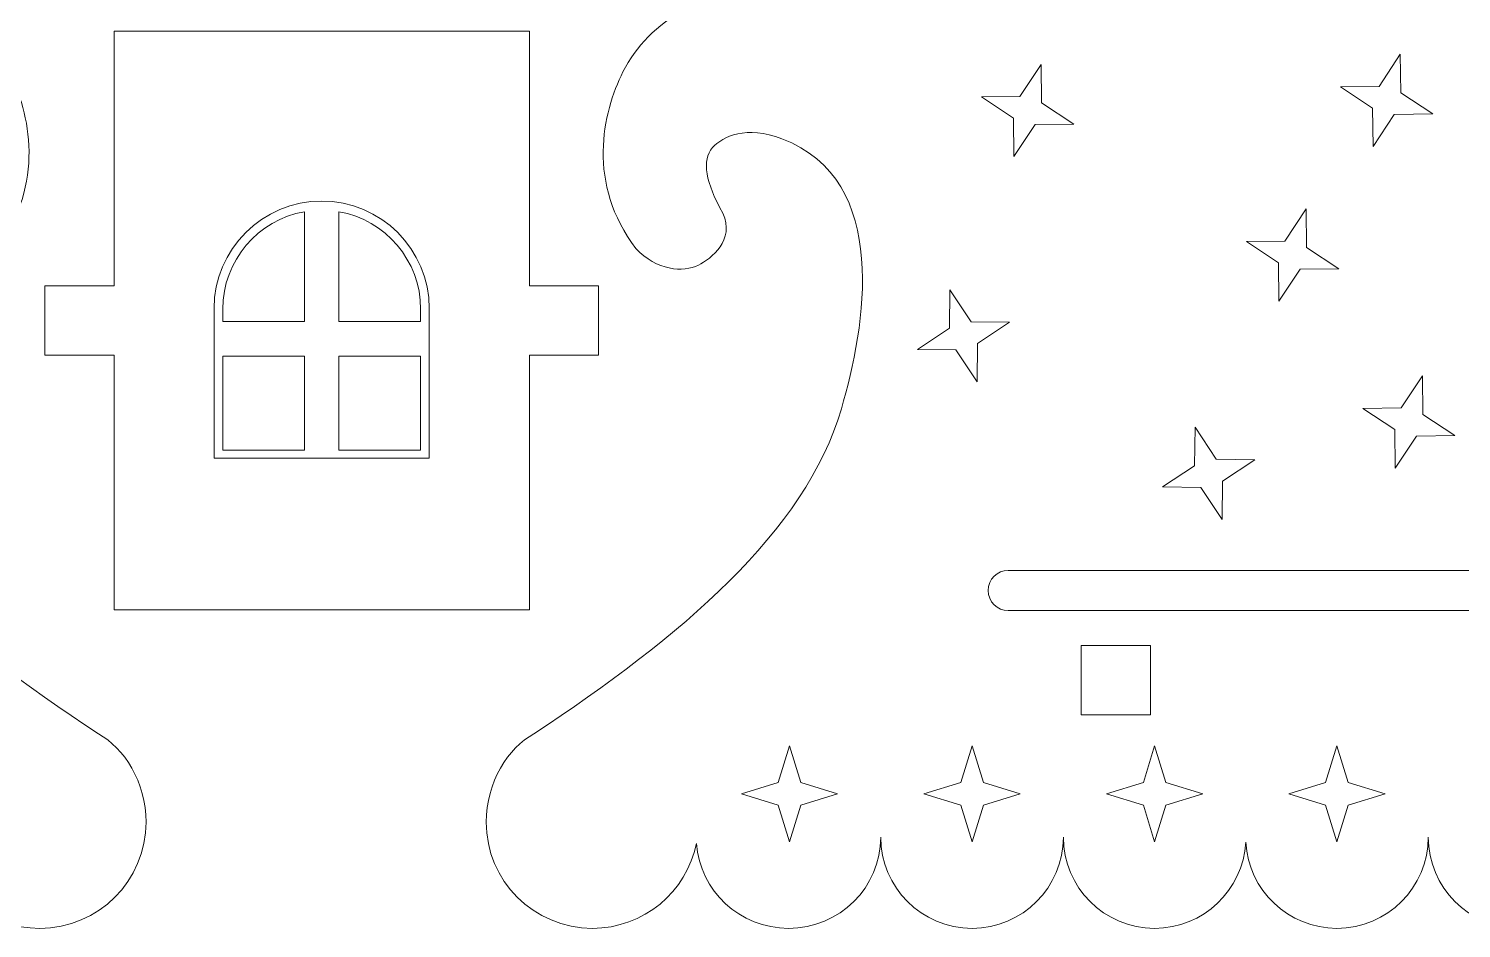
# Model space of a CAD drawing. Header units: centimetres. Extents: x -26.6 to 12.2, y -18.7 to 5.2.
# Drawn here: x -13.49 to -5.22, y -13.03 to -7.83 of the extents above; entities that cross this region are included whole.
import ezdxf

# ---------------------------------------------------------------- set-up
doc = ezdxf.new("R2010")
doc.units = ezdxf.units.CM
doc.header["$MEASUREMENT"] = 0
doc.layers.add('layer 1', color=7, linetype='Continuous')

msp = doc.modelspace()

# ---------------------------------------------------------------- linework, layer by layer
at = {"layer": 'layer 1', "color": 250, "lineweight": 9}
for points, knots in [([(-14.13921, -6.58229), (-14.13921, -6.58229), (-13.83844, -6.84598), (-13.83844, -6.84598), (-13.83844, -6.84598), (-12.82378, -5.68864), (-12.17006, -4.2069), (-12.0531, -2.57661), (-12.0531, -2.57661), (-12.0531, -2.57661), (-12.45208, -2.54798), (-12.45208, -2.54798), (-12.45208, -2.54798), (-12.44023, -2.38286), (-12.43419, -2.21612), (-12.43419, -2.04798), (-12.43419, -2.04798), (-12.43419, -1.87984), (-12.44023, -1.7131), (-12.45208, -1.54798), (-12.45208, -1.54798), (-12.45208, -1.54798), (-12.0531, -1.51936), (-12.0531, -1.51936), (-12.0531, -1.51936), (-12.31138, 2.08066), (-15.18689, 4.95617), (-18.78691, 5.21446), (-18.78691, 5.21446), (-18.78691, 5.21446), (-18.81554, 4.81548), (-18.81554, 4.81548), (-18.81554, 4.81548), (-18.98066, 4.82733), (-19.1474, 4.83337), (-19.31554, 4.83337), (-19.31554, 4.83337), (-19.48368, 4.83337), (-19.65042, 4.82733), (-19.81554, 4.81548), (-19.81554, 4.81548), (-19.81554, 4.81548), (-19.84417, 5.21446), (-19.84417, 5.21446), (-19.84417, 5.21446), (-23.44418, 4.95618), (-26.3197, 2.08066), (-26.57798, -1.51936), (-26.57798, -1.51936), (-26.57798, -1.51936), (-26.17901, -1.54798), (-26.17901, -1.54798), (-26.17901, -1.54798), (-26.19085, -1.7131), (-26.19689, -1.87984), (-26.19689, -2.04798), (-26.19689, -2.04798), (-26.19689, -2.21612), (-26.19085, -2.38286), (-26.17901, -2.54798), (-26.17901, -2.54798), (-26.17901, -2.54798), (-26.57798, -2.57661), (-26.57798, -2.57661), (-26.57798, -2.57661), (-26.46101, -4.2069), (-25.8073, -5.68863), (-24.79264, -6.84598), (-24.79264, -6.84598), (-24.79264, -6.84598), (-24.49187, -6.58228), (-24.49187, -6.58228), (-24.49187, -6.58228), (-24.27184, -6.83325), (-24.03386, -7.06809), (-23.77992, -7.28478), (-23.77992, -7.28478), (-23.77992, -7.28478), (-24.03957, -7.58906), (-24.03957, -7.58906), (-24.03957, -7.58906), (-24.53835, -7.57793), (-24.8761, -7.78993), (-25.02421, -8.08334), (-25.02421, -8.08334), (-25.14396, -8.32055), (-25.23429, -8.7319), (-24.94953, -9.10498), (-24.94953, -9.10498), (-24.82964, -9.23346), (-24.67673, -9.24419), (-24.58832, -9.20036), (-24.58832, -9.20036), (-24.51448, -9.16375), (-24.37537, -9.0555), (-24.44685, -8.90124), (-24.44685, -8.90124), (-24.54507, -8.72545), (-24.57164, -8.59452), (-24.50635, -8.52116), (-24.50635, -8.52116), (-24.44879, -8.45647), (-24.30921, -8.39154), (-24.10554, -8.46997), (-24.10554, -8.46997), (-23.47377, -8.71054), (-23.62382, -9.55824), (-23.76186, -10.0309), (-23.76186, -10.0309), (-23.97002, -10.7436), (-24.69249, -11.35049), (-25.53939, -11.9096), (-25.53939, -11.9096), (-25.68804, -11.98883), (-25.81476, -12.18945), (-25.81476, -12.41965), (-25.81476, -12.41965), (-25.81476, -12.75866), (-25.53994, -13.03348), (-25.20093, -13.03348), (-25.20093, -13.03348), (-24.90402, -13.03348), (-24.65634, -12.82268), (-24.59941, -12.54258), (-24.59941, -12.54258), (-24.58039, -12.81684), (-24.34956, -13.03348), (-24.06762, -13.03348), (-24.06762, -13.03348), (-23.77323, -13.03348), (-23.53457, -12.79727), (-23.53457, -12.50589), (-23.53457, -12.50589), (-23.53457, -12.79727), (-23.29836, -13.03348), (-23.00698, -13.03348), (-23.00698, -13.03348), (-22.7156, -13.03348), (-22.47939, -12.79727), (-22.47939, -12.50589), (-22.47939, -12.50589), (-22.47939, -12.79727), (-22.24319, -13.03348), (-21.95181, -13.03348), (-21.95181, -13.03348), (-21.67048, -13.03348), (-21.44056, -12.81328), (-21.42505, -12.53583), (-21.42505, -12.53583), (-21.40954, -12.81327), (-21.17963, -13.03348), (-20.8983, -13.03348), (-20.8983, -13.03348), (-20.60692, -13.03348), (-20.37071, -12.79727), (-20.37071, -12.50589), (-20.37071, -12.50589), (-20.37071, -12.79727), (-20.1345, -13.03348), (-19.84313, -13.03348), (-19.84313, -13.03348), (-19.55175, -13.03348), (-19.31554, -12.79727), (-19.31554, -12.50589), (-19.31554, -12.50589), (-19.31554, -12.79727), (-19.07933, -13.03348), (-18.78795, -13.03348), (-18.78795, -13.03348), (-18.49658, -13.03348), (-18.26037, -12.79727), (-18.26037, -12.50589), (-18.26037, -12.50589), (-18.26037, -12.79727), (-18.02416, -13.03348), (-17.73278, -13.03348), (-17.73278, -13.03348), (-17.45145, -13.03348), (-17.22154, -12.81327), (-17.20603, -12.53583), (-17.20603, -12.53583), (-17.19052, -12.81328), (-16.9606, -13.03348), (-16.67927, -13.03348), (-16.67927, -13.03348), (-16.38789, -13.03348), (-16.15169, -12.79727), (-16.15169, -12.50589), (-16.15169, -12.50589), (-16.15169, -12.79727), (-15.91548, -13.03348), (-15.6241, -13.03348), (-15.6241, -13.03348), (-15.33272, -13.03348), (-15.09651, -12.79727), (-15.09651, -12.50589), (-15.09651, -12.50589), (-15.09651, -12.79727), (-14.85785, -13.03348), (-14.56346, -13.03348), (-14.56346, -13.03348), (-14.28152, -13.03348), (-14.05069, -12.81684), (-14.03167, -12.54258), (-14.03167, -12.54258), (-13.97474, -12.82268), (-13.72706, -13.03348), (-13.43015, -13.03348), (-13.43015, -13.03348), (-13.09114, -13.03348), (-12.81632, -12.75866), (-12.81632, -12.41965), (-12.81632, -12.41965), (-12.81632, -12.18945), (-12.94304, -11.98883), (-13.09169, -11.9096), (-13.09169, -11.9096), (-13.93859, -11.35049), (-14.66106, -10.7436), (-14.86922, -10.0309), (-14.86922, -10.0309), (-15.00726, -9.55824), (-15.15731, -8.71054), (-14.52554, -8.46997), (-14.52554, -8.46997), (-14.32187, -8.39154), (-14.18229, -8.45647), (-14.12473, -8.52116), (-14.12473, -8.52116), (-14.05944, -8.59452), (-14.08601, -8.72545), (-14.18423, -8.90124), (-14.18423, -8.90124), (-14.25571, -9.0555), (-14.1166, -9.16375), (-14.04276, -9.20036), (-14.04276, -9.20036), (-13.95435, -9.24419), (-13.80144, -9.23346), (-13.68155, -9.10498), (-13.68155, -9.10498), (-13.39679, -8.7319), (-13.48712, -8.32055), (-13.60687, -8.08334), (-13.60687, -8.08334), (-13.75498, -7.78993), (-14.09273, -7.57793), (-14.59151, -7.58906), (-14.59151, -7.58906), (-14.59151, -7.58906), (-14.85116, -7.28478), (-14.85116, -7.28478), (-14.85116, -7.28478), (-14.59723, -7.0681), (-14.35924, -6.83325), (-14.13921, -6.58229)], [0, 0, 0, 0, 0.0153846, 0.0153846, 0.0153846, 0.0153846, 0.0307692, 0.0307692, 0.0307692, 0.0307692, 0.0461538, 0.0461538, 0.0461538, 0.0461538, 0.0615385, 0.0615385, 0.0615385, 0.0615385, 0.0769231, 0.0769231, 0.0769231, 0.0769231, 0.0923077, 0.0923077, 0.0923077, 0.0923077, 0.1076923, 0.1076923, 0.1076923, 0.1076923, 0.1230769, 0.1230769, 0.1230769, 0.1230769, 0.1384615, 0.1384615, 0.1384615, 0.1384615, 0.1538462, 0.1538462, 0.1538462, 0.1538462, 0.1692308, 0.1692308, 0.1692308, 0.1692308, 0.1846154, 0.1846154, 0.1846154, 0.1846154, 0.2, 0.2, 0.2, 0.2, 0.2153846, 0.2153846, 0.2153846, 0.2153846, 0.2307692, 0.2307692, 0.2307692, 0.2307692, 0.2461538, 0.2461538, 0.2461538, 0.2461538, 0.2615385, 0.2615385, 0.2615385, 0.2615385, 0.2769231, 0.2769231, 0.2769231, 0.2769231, 0.2923077, 0.2923077, 0.2923077, 0.2923077, 0.3076923, 0.3076923, 0.3076923, 0.3076923, 0.3230769, 0.3230769, 0.3230769, 0.3230769, 0.3384615, 0.3384615, 0.3384615, 0.3384615, 0.3538462, 0.3538462, 0.3538462, 0.3538462, 0.3692308, 0.3692308, 0.3692308, 0.3692308, 0.3846154, 0.3846154, 0.3846154, 0.3846154, 0.4, 0.4, 0.4, 0.4, 0.4153846, 0.4153846, 0.4153846, 0.4153846, 0.4307692, 0.4307692, 0.4307692, 0.4307692, 0.4461538, 0.4461538, 0.4461538, 0.4461538, 0.4615385, 0.4615385, 0.4615385, 0.4615385, 0.4769231, 0.4769231, 0.4769231, 0.4769231, 0.4923077, 0.4923077, 0.4923077, 0.4923077, 0.5076923, 0.5076923, 0.5076923, 0.5076923, 0.5230769, 0.5230769, 0.5230769, 0.5230769, 0.5384615, 0.5384615, 0.5384615, 0.5384615, 0.5538462, 0.5538462, 0.5538462, 0.5538462, 0.5692308, 0.5692308, 0.5692308, 0.5692308, 0.5846154, 0.5846154, 0.5846154, 0.5846154, 0.6, 0.6, 0.6, 0.6, 0.6153846, 0.6153846, 0.6153846, 0.6153846, 0.6307692, 0.6307692, 0.6307692, 0.6307692, 0.6461538, 0.6461538, 0.6461538, 0.6461538, 0.6615385, 0.6615385, 0.6615385, 0.6615385, 0.6769231, 0.6769231, 0.6769231, 0.6769231, 0.6923077, 0.6923077, 0.6923077, 0.6923077, 0.7076923, 0.7076923, 0.7076923, 0.7076923, 0.7230769, 0.7230769, 0.7230769, 0.7230769, 0.7384615, 0.7384615, 0.7384615, 0.7384615, 0.7538462, 0.7538462, 0.7538462, 0.7538462, 0.7692308, 0.7692308, 0.7692308, 0.7692308, 0.7846154, 0.7846154, 0.7846154, 0.7846154, 0.8, 0.8, 0.8, 0.8, 0.8153846, 0.8153846, 0.8153846, 0.8153846, 0.8307692, 0.8307692, 0.8307692, 0.8307692, 0.8461538, 0.8461538, 0.8461538, 0.8461538, 0.8615385, 0.8615385, 0.8615385, 0.8615385, 0.8769231, 0.8769231, 0.8769231, 0.8769231, 0.8923077, 0.8923077, 0.8923077, 0.8923077, 0.9076923, 0.9076923, 0.9076923, 0.9076923, 0.9230769, 0.9230769, 0.9230769, 0.9230769, 0.9384615, 0.9384615, 0.9384615, 0.9384615, 0.9538462, 0.9538462, 0.9538462, 0.9538462, 0.9692308, 0.9692308, 0.9692308, 0.9692308, 1, 1, 1, 1]), ([(0.82512, -6.58229), (0.82512, -6.58229), (1.12589, -6.84598), (1.12589, -6.84598), (1.12589, -6.84598), (2.14055, -5.68864), (2.79427, -4.2069), (2.91123, -2.57661), (2.91123, -2.57661), (2.91123, -2.57661), (2.51225, -2.54798), (2.51225, -2.54798), (2.51225, -2.54798), (2.5241, -2.38286), (2.53014, -2.21612), (2.53014, -2.04798), (2.53014, -2.04798), (2.53014, -1.87984), (2.5241, -1.7131), (2.51225, -1.54798), (2.51225, -1.54798), (2.51225, -1.54798), (2.91123, -1.51936), (2.91123, -1.51936), (2.91123, -1.51936), (2.65295, 2.08066), (-0.22256, 4.95617), (-3.82258, 5.21446), (-3.82258, 5.21446), (-3.82258, 5.21446), (-3.85121, 4.81548), (-3.85121, 4.81548), (-3.85121, 4.81548), (-4.01633, 4.82733), (-4.18307, 4.83337), (-4.35121, 4.83337), (-4.35121, 4.83337), (-4.51935, 4.83337), (-4.68609, 4.82733), (-4.85121, 4.81548), (-4.85121, 4.81548), (-4.85121, 4.81548), (-4.87984, 5.21446), (-4.87984, 5.21446), (-4.87984, 5.21446), (-8.47985, 4.95618), (-11.35537, 2.08066), (-11.61365, -1.51936), (-11.61365, -1.51936), (-11.61365, -1.51936), (-11.21468, -1.54798), (-11.21468, -1.54798), (-11.21468, -1.54798), (-11.22652, -1.7131), (-11.23256, -1.87984), (-11.23256, -2.04798), (-11.23256, -2.04798), (-11.23256, -2.21612), (-11.22652, -2.38286), (-11.21468, -2.54798), (-11.21468, -2.54798), (-11.21468, -2.54798), (-11.61365, -2.57661), (-11.61365, -2.57661), (-11.61365, -2.57661), (-11.49668, -4.2069), (-10.84297, -5.68863), (-9.82831, -6.84598), (-9.82831, -6.84598), (-9.82831, -6.84598), (-9.52754, -6.58228), (-9.52754, -6.58228), (-9.52754, -6.58228), (-9.30751, -6.83325), (-9.06953, -7.06809), (-8.81559, -7.28478), (-8.81559, -7.28478), (-8.81559, -7.28478), (-9.07524, -7.58906), (-9.07524, -7.58906), (-9.07524, -7.58906), (-9.57402, -7.57793), (-9.91177, -7.78993), (-10.05988, -8.08334), (-10.05988, -8.08334), (-10.17963, -8.32055), (-10.26996, -8.7319), (-9.9852, -9.10498), (-9.9852, -9.10498), (-9.86531, -9.23346), (-9.7124, -9.24419), (-9.62399, -9.20036), (-9.62399, -9.20036), (-9.55015, -9.16375), (-9.41104, -9.0555), (-9.48252, -8.90124), (-9.48252, -8.90124), (-9.58074, -8.72545), (-9.60731, -8.59452), (-9.54202, -8.52116), (-9.54202, -8.52116), (-9.48446, -8.45647), (-9.34488, -8.39154), (-9.14121, -8.46997), (-9.14121, -8.46997), (-8.50944, -8.71054), (-8.65949, -9.55824), (-8.79753, -10.0309), (-8.79753, -10.0309), (-9.00569, -10.7436), (-9.72816, -11.35049), (-10.57506, -11.9096), (-10.57506, -11.9096), (-10.72371, -11.98883), (-10.85043, -12.18945), (-10.85043, -12.41965), (-10.85043, -12.41965), (-10.85043, -12.75866), (-10.57561, -13.03348), (-10.2366, -13.03348), (-10.2366, -13.03348), (-9.93969, -13.03348), (-9.69201, -12.82268), (-9.63508, -12.54258), (-9.63508, -12.54258), (-9.61606, -12.81684), (-9.38523, -13.03348), (-9.10329, -13.03348), (-9.10329, -13.03348), (-8.8089, -13.03348), (-8.57024, -12.79727), (-8.57024, -12.50589), (-8.57024, -12.50589), (-8.57024, -12.79727), (-8.33403, -13.03348), (-8.04265, -13.03348), (-8.04265, -13.03348), (-7.75127, -13.03348), (-7.51506, -12.79727), (-7.51506, -12.50589), (-7.51506, -12.50589), (-7.51506, -12.79727), (-7.27886, -13.03348), (-6.98748, -13.03348), (-6.98748, -13.03348), (-6.70615, -13.03348), (-6.47623, -12.81328), (-6.46072, -12.53583), (-6.46072, -12.53583), (-6.44521, -12.81327), (-6.2153, -13.03348), (-5.93397, -13.03348), (-5.93397, -13.03348), (-5.64259, -13.03348), (-5.40638, -12.79727), (-5.40638, -12.50589), (-5.40638, -12.50589), (-5.40638, -12.79727), (-5.17017, -13.03348), (-4.8788, -13.03348), (-4.8788, -13.03348), (-4.58742, -13.03348), (-4.35121, -12.79727), (-4.35121, -12.50589), (-4.35121, -12.50589), (-4.35121, -12.79727), (-4.115, -13.03348), (-3.82362, -13.03348), (-3.82362, -13.03348), (-3.53225, -13.03348), (-3.29604, -12.79727), (-3.29604, -12.50589), (-3.29604, -12.50589), (-3.29604, -12.79727), (-3.05983, -13.03348), (-2.76845, -13.03348), (-2.76845, -13.03348), (-2.48712, -13.03348), (-2.25721, -12.81327), (-2.2417, -12.53583), (-2.2417, -12.53583), (-2.22619, -12.81328), (-1.99627, -13.03348), (-1.71494, -13.03348), (-1.71494, -13.03348), (-1.42356, -13.03348), (-1.18736, -12.79727), (-1.18736, -12.50589), (-1.18736, -12.50589), (-1.18736, -12.79727), (-0.95115, -13.03348), (-0.65977, -13.03348), (-0.65977, -13.03348), (-0.36839, -13.03348), (-0.13218, -12.79727), (-0.13218, -12.50589), (-0.13218, -12.50589), (-0.13218, -12.79727), (0.10648, -13.03348), (0.40087, -13.03348), (0.40087, -13.03348), (0.68281, -13.03348), (0.91364, -12.81684), (0.93266, -12.54258), (0.93266, -12.54258), (0.98959, -12.82268), (1.23727, -13.03348), (1.53418, -13.03348), (1.53418, -13.03348), (1.87319, -13.03348), (2.14801, -12.75866), (2.14801, -12.41965), (2.14801, -12.41965), (2.14801, -12.18945), (2.02129, -11.98883), (1.87264, -11.9096), (1.87264, -11.9096), (1.02574, -11.35049), (0.30327, -10.7436), (0.09511, -10.0309), (0.09511, -10.0309), (-0.04293, -9.55824), (-0.19298, -8.71054), (0.43879, -8.46997), (0.43879, -8.46997), (0.64246, -8.39154), (0.78204, -8.45647), (0.8396, -8.52116), (0.8396, -8.52116), (0.90489, -8.59452), (0.87832, -8.72545), (0.7801, -8.90124), (0.7801, -8.90124), (0.70862, -9.0555), (0.84773, -9.16375), (0.92157, -9.20036), (0.92157, -9.20036), (1.00998, -9.24419), (1.16289, -9.23346), (1.28278, -9.10498), (1.28278, -9.10498), (1.56754, -8.7319), (1.47721, -8.32055), (1.35746, -8.08334), (1.35746, -8.08334), (1.20935, -7.78993), (0.8716, -7.57793), (0.37282, -7.58906), (0.37282, -7.58906), (0.37282, -7.58906), (0.11317, -7.28478), (0.11317, -7.28478), (0.11317, -7.28478), (0.3671, -7.0681), (0.60509, -6.83325), (0.82512, -6.58229)], [0, 0, 0, 0, 0.0153846, 0.0153846, 0.0153846, 0.0153846, 0.0307692, 0.0307692, 0.0307692, 0.0307692, 0.0461538, 0.0461538, 0.0461538, 0.0461538, 0.0615385, 0.0615385, 0.0615385, 0.0615385, 0.0769231, 0.0769231, 0.0769231, 0.0769231, 0.0923077, 0.0923077, 0.0923077, 0.0923077, 0.1076923, 0.1076923, 0.1076923, 0.1076923, 0.1230769, 0.1230769, 0.1230769, 0.1230769, 0.1384615, 0.1384615, 0.1384615, 0.1384615, 0.1538462, 0.1538462, 0.1538462, 0.1538462, 0.1692308, 0.1692308, 0.1692308, 0.1692308, 0.1846154, 0.1846154, 0.1846154, 0.1846154, 0.2, 0.2, 0.2, 0.2, 0.2153846, 0.2153846, 0.2153846, 0.2153846, 0.2307692, 0.2307692, 0.2307692, 0.2307692, 0.2461538, 0.2461538, 0.2461538, 0.2461538, 0.2615385, 0.2615385, 0.2615385, 0.2615385, 0.2769231, 0.2769231, 0.2769231, 0.2769231, 0.2923077, 0.2923077, 0.2923077, 0.2923077, 0.3076923, 0.3076923, 0.3076923, 0.3076923, 0.3230769, 0.3230769, 0.3230769, 0.3230769, 0.3384615, 0.3384615, 0.3384615, 0.3384615, 0.3538462, 0.3538462, 0.3538462, 0.3538462, 0.3692308, 0.3692308, 0.3692308, 0.3692308, 0.3846154, 0.3846154, 0.3846154, 0.3846154, 0.4, 0.4, 0.4, 0.4, 0.4153846, 0.4153846, 0.4153846, 0.4153846, 0.4307692, 0.4307692, 0.4307692, 0.4307692, 0.4461538, 0.4461538, 0.4461538, 0.4461538, 0.4615385, 0.4615385, 0.4615385, 0.4615385, 0.4769231, 0.4769231, 0.4769231, 0.4769231, 0.4923077, 0.4923077, 0.4923077, 0.4923077, 0.5076923, 0.5076923, 0.5076923, 0.5076923, 0.5230769, 0.5230769, 0.5230769, 0.5230769, 0.5384615, 0.5384615, 0.5384615, 0.5384615, 0.5538462, 0.5538462, 0.5538462, 0.5538462, 0.5692308, 0.5692308, 0.5692308, 0.5692308, 0.5846154, 0.5846154, 0.5846154, 0.5846154, 0.6, 0.6, 0.6, 0.6, 0.6153846, 0.6153846, 0.6153846, 0.6153846, 0.6307692, 0.6307692, 0.6307692, 0.6307692, 0.6461538, 0.6461538, 0.6461538, 0.6461538, 0.6615385, 0.6615385, 0.6615385, 0.6615385, 0.6769231, 0.6769231, 0.6769231, 0.6769231, 0.6923077, 0.6923077, 0.6923077, 0.6923077, 0.7076923, 0.7076923, 0.7076923, 0.7076923, 0.7230769, 0.7230769, 0.7230769, 0.7230769, 0.7384615, 0.7384615, 0.7384615, 0.7384615, 0.7538462, 0.7538462, 0.7538462, 0.7538462, 0.7692308, 0.7692308, 0.7692308, 0.7692308, 0.7846154, 0.7846154, 0.7846154, 0.7846154, 0.8, 0.8, 0.8, 0.8, 0.8153846, 0.8153846, 0.8153846, 0.8153846, 0.8307692, 0.8307692, 0.8307692, 0.8307692, 0.8461538, 0.8461538, 0.8461538, 0.8461538, 0.8615385, 0.8615385, 0.8615385, 0.8615385, 0.8769231, 0.8769231, 0.8769231, 0.8769231, 0.8923077, 0.8923077, 0.8923077, 0.8923077, 0.9076923, 0.9076923, 0.9076923, 0.9076923, 0.9230769, 0.9230769, 0.9230769, 0.9230769, 0.9384615, 0.9384615, 0.9384615, 0.9384615, 0.9538462, 0.9538462, 0.9538462, 0.9538462, 0.9692308, 0.9692308, 0.9692308, 0.9692308, 1, 1, 1, 1]), ([(-13.00107, -7.84875), (-13.00107, -7.84875), (-10.60107, -7.84875), (-10.60107, -7.84875), (-10.60107, -7.84875), (-10.60107, -7.84875), (-10.60107, -9.32092), (-10.60107, -9.32092), (-10.60107, -9.32092), (-10.60107, -9.32092), (-10.20107, -9.32092), (-10.20107, -9.32092), (-10.20107, -9.32092), (-10.20107, -9.32092), (-10.20107, -9.72092), (-10.20107, -9.72092), (-10.20107, -9.72092), (-10.20107, -9.72092), (-10.60107, -9.72092), (-10.60107, -9.72092), (-10.60107, -9.72092), (-10.60107, -9.72092), (-10.60107, -11.19309), (-10.60107, -11.19309), (-10.60107, -11.19309), (-11.59996, -11.19309), (-12.00218, -11.19309), (-13.00107, -11.19309), (-13.00107, -11.19309), (-13.00107, -11.19309), (-13.00107, -9.72092), (-13.00107, -9.72092), (-13.00107, -9.72092), (-13.00107, -9.72092), (-13.40107, -9.72092), (-13.40107, -9.72092), (-13.40107, -9.72092), (-13.40107, -9.72092), (-13.40107, -9.32092), (-13.40107, -9.32092), (-13.40107, -9.32092), (-13.40107, -9.32092), (-13.00107, -9.32092), (-13.00107, -9.32092), (-13.00107, -9.32092), (-13.00107, -9.32092), (-13.00107, -7.84875), (-13.00107, -7.84875)], [0, 0, 0, 0, 0.0769231, 0.0769231, 0.0769231, 0.0769231, 0.1538462, 0.1538462, 0.1538462, 0.1538462, 0.2307692, 0.2307692, 0.2307692, 0.2307692, 0.3076923, 0.3076923, 0.3076923, 0.3076923, 0.3846154, 0.3846154, 0.3846154, 0.3846154, 0.4615385, 0.4615385, 0.4615385, 0.4615385, 0.5384615, 0.5384615, 0.5384615, 0.5384615, 0.6153846, 0.6153846, 0.6153846, 0.6153846, 0.6923077, 0.6923077, 0.6923077, 0.6923077, 0.7692308, 0.7692308, 0.7692308, 0.7692308, 0.8461538, 0.8461538, 0.8461538, 0.8461538, 1, 1, 1, 1]), ([(-5.56793, -7.98226), (-5.56793, -7.98226), (-5.69068, -8.16763), (-5.69068, -8.16763), (-5.69068, -8.16763), (-5.69068, -8.16763), (-5.91299, -8.17012), (-5.91299, -8.17012), (-5.91299, -8.17012), (-5.91299, -8.17012), (-5.72762, -8.29287), (-5.72762, -8.29287), (-5.72762, -8.29287), (-5.72762, -8.29287), (-5.72513, -8.51518), (-5.72513, -8.51518), (-5.72513, -8.51518), (-5.72513, -8.51518), (-5.60238, -8.32981), (-5.60238, -8.32981), (-5.60238, -8.32981), (-5.60238, -8.32981), (-5.38007, -8.32732), (-5.38007, -8.32732), (-5.38007, -8.32732), (-5.38007, -8.32732), (-5.56544, -8.20457), (-5.56544, -8.20457), (-5.56544, -8.20457), (-5.56544, -8.20457), (-5.56793, -7.98226), (-5.56793, -7.98226)], [0, 0, 0, 0, 0.1111111, 0.1111111, 0.1111111, 0.1111111, 0.2222222, 0.2222222, 0.2222222, 0.2222222, 0.3333333, 0.3333333, 0.3333333, 0.3333333, 0.4444444, 0.4444444, 0.4444444, 0.4444444, 0.5555556, 0.5555556, 0.5555556, 0.5555556, 0.6666667, 0.6666667, 0.6666667, 0.6666667, 0.7777778, 0.7777778, 0.7777778, 0.7777778, 1, 1, 1, 1]), ([(-7.64326, -8.04042), (-7.64326, -8.04042), (-7.76601, -8.22579), (-7.76601, -8.22579), (-7.76601, -8.22579), (-7.76601, -8.22579), (-7.98832, -8.22828), (-7.98832, -8.22828), (-7.98832, -8.22828), (-7.98832, -8.22828), (-7.80295, -8.35103), (-7.80295, -8.35103), (-7.80295, -8.35103), (-7.80295, -8.35103), (-7.80046, -8.57334), (-7.80046, -8.57334), (-7.80046, -8.57334), (-7.80046, -8.57334), (-7.67771, -8.38797), (-7.67771, -8.38797), (-7.67771, -8.38797), (-7.67771, -8.38797), (-7.4554, -8.38548), (-7.4554, -8.38548), (-7.4554, -8.38548), (-7.4554, -8.38548), (-7.64077, -8.26273), (-7.64077, -8.26273), (-7.64077, -8.26273), (-7.64077, -8.26273), (-7.64326, -8.04042), (-7.64326, -8.04042)], [0, 0, 0, 0, 0.1111111, 0.1111111, 0.1111111, 0.1111111, 0.2222222, 0.2222222, 0.2222222, 0.2222222, 0.3333333, 0.3333333, 0.3333333, 0.3333333, 0.4444444, 0.4444444, 0.4444444, 0.4444444, 0.5555556, 0.5555556, 0.5555556, 0.5555556, 0.6666667, 0.6666667, 0.6666667, 0.6666667, 0.7777778, 0.7777778, 0.7777778, 0.7777778, 1, 1, 1, 1]), ([(-11.90107, -8.89182), (-12.16824, -8.93948), (-12.37284, -9.17448), (-12.37284, -9.45477), (-12.37284, -9.45477), (-12.37284, -9.45477), (-12.37284, -9.52671), (-12.37284, -9.52671), (-12.37284, -9.52671), (-12.37284, -9.52671), (-11.90107, -9.52671), (-11.90107, -9.52671), (-11.90107, -9.52671), (-11.90107, -9.52671), (-11.90107, -8.89182), (-11.90107, -8.89182)], [0, 0, 0, 0, 0.2, 0.2, 0.2, 0.2, 0.4, 0.4, 0.4, 0.4, 0.6, 0.6, 0.6, 0.6, 1, 1, 1, 1]), ([(-11.2293, -9.52671), (-11.2293, -9.52671), (-11.2293, -9.45477), (-11.2293, -9.45477), (-11.2293, -9.45477), (-11.2293, -9.17448), (-11.4339, -8.93948), (-11.70107, -8.89182), (-11.70107, -8.89182), (-11.70107, -8.89182), (-11.70107, -9.52671), (-11.70107, -9.52671), (-11.70107, -9.52671), (-11.70107, -9.52671), (-11.2293, -9.52671), (-11.2293, -9.52671)], [0, 0, 0, 0, 0.2, 0.2, 0.2, 0.2, 0.4, 0.4, 0.4, 0.4, 0.6, 0.6, 0.6, 0.6, 1, 1, 1, 1]), ([(-6.11173, -8.87638), (-6.11173, -8.87638), (-6.23448, -9.06175), (-6.23448, -9.06175), (-6.23448, -9.06175), (-6.23448, -9.06175), (-6.45679, -9.06424), (-6.45679, -9.06424), (-6.45679, -9.06424), (-6.45679, -9.06424), (-6.27142, -9.18699), (-6.27142, -9.18699), (-6.27142, -9.18699), (-6.27142, -9.18699), (-6.26893, -9.4093), (-6.26893, -9.4093), (-6.26893, -9.4093), (-6.26893, -9.4093), (-6.14618, -9.22393), (-6.14618, -9.22393), (-6.14618, -9.22393), (-6.14618, -9.22393), (-5.92387, -9.22144), (-5.92387, -9.22144), (-5.92387, -9.22144), (-5.92387, -9.22144), (-6.10924, -9.09869), (-6.10924, -9.09869), (-6.10924, -9.09869), (-6.10924, -9.09869), (-6.11173, -8.87638), (-6.11173, -8.87638)], [0, 0, 0, 0, 0.1111111, 0.1111111, 0.1111111, 0.1111111, 0.2222222, 0.2222222, 0.2222222, 0.2222222, 0.3333333, 0.3333333, 0.3333333, 0.3333333, 0.4444444, 0.4444444, 0.4444444, 0.4444444, 0.5555556, 0.5555556, 0.5555556, 0.5555556, 0.6666667, 0.6666667, 0.6666667, 0.6666667, 0.7777778, 0.7777778, 0.7777778, 0.7777778, 1, 1, 1, 1]), ([(-8.17074, -9.34263), (-8.17074, -9.34263), (-8.04799, -9.528), (-8.04799, -9.528), (-8.04799, -9.528), (-8.04799, -9.528), (-7.82568, -9.53049), (-7.82568, -9.53049), (-7.82568, -9.53049), (-7.82568, -9.53049), (-8.01105, -9.65324), (-8.01105, -9.65324), (-8.01105, -9.65324), (-8.01105, -9.65324), (-8.01354, -9.87555), (-8.01354, -9.87555), (-8.01354, -9.87555), (-8.01354, -9.87555), (-8.13629, -9.69018), (-8.13629, -9.69018), (-8.13629, -9.69018), (-8.13629, -9.69018), (-8.3586, -9.68769), (-8.3586, -9.68769), (-8.3586, -9.68769), (-8.3586, -9.68769), (-8.17323, -9.56494), (-8.17323, -9.56494), (-8.17323, -9.56494), (-8.17323, -9.56494), (-8.17074, -9.34263), (-8.17074, -9.34263)], [0, 0, 0, 0, 0.1111111, 0.1111111, 0.1111111, 0.1111111, 0.2222222, 0.2222222, 0.2222222, 0.2222222, 0.3333333, 0.3333333, 0.3333333, 0.3333333, 0.4444444, 0.4444444, 0.4444444, 0.4444444, 0.5555556, 0.5555556, 0.5555556, 0.5555556, 0.6666667, 0.6666667, 0.6666667, 0.6666667, 0.7777778, 0.7777778, 0.7777778, 0.7777778, 1, 1, 1, 1]), ([(-11.90107, -10.26996), (-11.90107, -10.26996), (-11.90107, -9.72671), (-11.90107, -9.72671), (-11.90107, -9.72671), (-11.90107, -9.72671), (-12.37284, -9.72671), (-12.37284, -9.72671), (-12.37284, -9.72671), (-12.37284, -9.72671), (-12.37284, -10.26996), (-12.37284, -10.26996), (-12.37284, -10.26996), (-12.37284, -10.26996), (-11.90107, -10.26996), (-11.90107, -10.26996)], [0, 0, 0, 0, 0.2, 0.2, 0.2, 0.2, 0.4, 0.4, 0.4, 0.4, 0.6, 0.6, 0.6, 0.6, 1, 1, 1, 1]), ([(-11.70107, -10.26996), (-11.70107, -10.26996), (-11.2293, -10.26996), (-11.2293, -10.26996), (-11.2293, -10.26996), (-11.2293, -10.26996), (-11.2293, -9.72671), (-11.2293, -9.72671), (-11.2293, -9.72671), (-11.2293, -9.72671), (-11.70107, -9.72671), (-11.70107, -9.72671), (-11.70107, -9.72671), (-11.70107, -9.72671), (-11.70107, -10.26996), (-11.70107, -10.26996)], [0, 0, 0, 0, 0.2, 0.2, 0.2, 0.2, 0.4, 0.4, 0.4, 0.4, 0.6, 0.6, 0.6, 0.6, 1, 1, 1, 1]), ([(-5.4399, -9.84082), (-5.4399, -9.84082), (-5.56265, -10.02619), (-5.56265, -10.02619), (-5.56265, -10.02619), (-5.56265, -10.02619), (-5.78496, -10.02868), (-5.78496, -10.02868), (-5.78496, -10.02868), (-5.78496, -10.02868), (-5.59959, -10.15143), (-5.59959, -10.15143), (-5.59959, -10.15143), (-5.59959, -10.15143), (-5.5971, -10.37374), (-5.5971, -10.37374), (-5.5971, -10.37374), (-5.5971, -10.37374), (-5.47435, -10.18837), (-5.47435, -10.18837), (-5.47435, -10.18837), (-5.47435, -10.18837), (-5.25204, -10.18588), (-5.25204, -10.18588), (-5.25204, -10.18588), (-5.25204, -10.18588), (-5.43741, -10.06313), (-5.43741, -10.06313), (-5.43741, -10.06313), (-5.43741, -10.06313), (-5.4399, -9.84082), (-5.4399, -9.84082)], [0, 0, 0, 0, 0.1111111, 0.1111111, 0.1111111, 0.1111111, 0.2222222, 0.2222222, 0.2222222, 0.2222222, 0.3333333, 0.3333333, 0.3333333, 0.3333333, 0.4444444, 0.4444444, 0.4444444, 0.4444444, 0.5555556, 0.5555556, 0.5555556, 0.5555556, 0.6666667, 0.6666667, 0.6666667, 0.6666667, 0.7777778, 0.7777778, 0.7777778, 0.7777778, 1, 1, 1, 1]), ([(-6.75407, -10.13768), (-6.75407, -10.13768), (-6.63132, -10.32305), (-6.63132, -10.32305), (-6.63132, -10.32305), (-6.63132, -10.32305), (-6.40901, -10.32554), (-6.40901, -10.32554), (-6.40901, -10.32554), (-6.40901, -10.32554), (-6.59438, -10.44829), (-6.59438, -10.44829), (-6.59438, -10.44829), (-6.59438, -10.44829), (-6.59687, -10.6706), (-6.59687, -10.6706), (-6.59687, -10.6706), (-6.59687, -10.6706), (-6.71962, -10.48523), (-6.71962, -10.48523), (-6.71962, -10.48523), (-6.71962, -10.48523), (-6.94193, -10.48274), (-6.94193, -10.48274), (-6.94193, -10.48274), (-6.94193, -10.48274), (-6.75656, -10.35999), (-6.75656, -10.35999), (-6.75656, -10.35999), (-6.75656, -10.35999), (-6.75407, -10.13768), (-6.75407, -10.13768)], [0, 0, 0, 0, 0.1111111, 0.1111111, 0.1111111, 0.1111111, 0.2222222, 0.2222222, 0.2222222, 0.2222222, 0.3333333, 0.3333333, 0.3333333, 0.3333333, 0.4444444, 0.4444444, 0.4444444, 0.4444444, 0.5555556, 0.5555556, 0.5555556, 0.5555556, 0.6666667, 0.6666667, 0.6666667, 0.6666667, 0.7777778, 0.7777778, 0.7777778, 0.7777778, 1, 1, 1, 1]), ([(-7.83316, -10.96455), (-7.83316, -10.96455), (-0.86926, -10.96455), (-0.86926, -10.96455), (-0.86926, -10.96455), (-0.80523, -10.96455), (-0.75285, -11.01693), (-0.75285, -11.08096), (-0.75285, -11.08096), (-0.75285, -11.145), (-0.80523, -11.19738), (-0.86926, -11.19738), (-0.86926, -11.19738), (-0.86926, -11.19738), (-7.83316, -11.19738), (-7.83316, -11.19738), (-7.83316, -11.19738), (-7.89719, -11.19738), (-7.94957, -11.145), (-7.94957, -11.08096), (-7.94957, -11.08096), (-7.94957, -11.01693), (-7.89719, -10.96455), (-7.83316, -10.96455)], [0, 0, 0, 0, 0.1428571, 0.1428571, 0.1428571, 0.1428571, 0.2857143, 0.2857143, 0.2857143, 0.2857143, 0.4285714, 0.4285714, 0.4285714, 0.4285714, 0.5714286, 0.5714286, 0.5714286, 0.5714286, 0.7142857, 0.7142857, 0.7142857, 0.7142857, 1, 1, 1, 1]), ([(-7.41195, -11.39942), (-7.41195, -11.39942), (-7.01195, -11.39942), (-7.01195, -11.39942), (-7.01195, -11.39942), (-7.01195, -11.39942), (-7.01195, -11.79942), (-7.01195, -11.79942), (-7.01195, -11.79942), (-7.01195, -11.79942), (-7.41195, -11.79942), (-7.41195, -11.79942), (-7.41195, -11.79942), (-7.41195, -11.79942), (-7.41195, -11.39942), (-7.41195, -11.39942)], [0, 0, 0, 0, 0.2, 0.2, 0.2, 0.2, 0.4, 0.4, 0.4, 0.4, 0.6, 0.6, 0.6, 0.6, 1, 1, 1, 1]), ([(-9.09782, -11.97831), (-9.09782, -11.97831), (-9.03253, -12.19083), (-9.03253, -12.19083), (-9.03253, -12.19083), (-9.03253, -12.19083), (-8.82001, -12.25612), (-8.82001, -12.25612), (-8.82001, -12.25612), (-8.82001, -12.25612), (-9.03253, -12.32141), (-9.03253, -12.32141), (-9.03253, -12.32141), (-9.03253, -12.32141), (-9.09782, -12.53393), (-9.09782, -12.53393), (-9.09782, -12.53393), (-9.09782, -12.53393), (-9.16311, -12.32141), (-9.16311, -12.32141), (-9.16311, -12.32141), (-9.16311, -12.32141), (-9.37563, -12.25612), (-9.37563, -12.25612), (-9.37563, -12.25612), (-9.37563, -12.25612), (-9.16311, -12.19083), (-9.16311, -12.19083), (-9.16311, -12.19083), (-9.16311, -12.19083), (-9.09782, -11.97831), (-9.09782, -11.97831)], [0, 0, 0, 0, 0.1111111, 0.1111111, 0.1111111, 0.1111111, 0.2222222, 0.2222222, 0.2222222, 0.2222222, 0.3333333, 0.3333333, 0.3333333, 0.3333333, 0.4444444, 0.4444444, 0.4444444, 0.4444444, 0.5555556, 0.5555556, 0.5555556, 0.5555556, 0.6666667, 0.6666667, 0.6666667, 0.6666667, 0.7777778, 0.7777778, 0.7777778, 0.7777778, 1, 1, 1, 1]), ([(-8.04265, -11.97831), (-8.04265, -11.97831), (-7.97736, -12.19083), (-7.97736, -12.19083), (-7.97736, -12.19083), (-7.97736, -12.19083), (-7.76484, -12.25612), (-7.76484, -12.25612), (-7.76484, -12.25612), (-7.76484, -12.25612), (-7.97736, -12.32141), (-7.97736, -12.32141), (-7.97736, -12.32141), (-7.97736, -12.32141), (-8.04265, -12.53393), (-8.04265, -12.53393), (-8.04265, -12.53393), (-8.04265, -12.53393), (-8.10794, -12.32141), (-8.10794, -12.32141), (-8.10794, -12.32141), (-8.10794, -12.32141), (-8.32046, -12.25612), (-8.32046, -12.25612), (-8.32046, -12.25612), (-8.32046, -12.25612), (-8.10794, -12.19083), (-8.10794, -12.19083), (-8.10794, -12.19083), (-8.10794, -12.19083), (-8.04265, -11.97831), (-8.04265, -11.97831)], [0, 0, 0, 0, 0.1111111, 0.1111111, 0.1111111, 0.1111111, 0.2222222, 0.2222222, 0.2222222, 0.2222222, 0.3333333, 0.3333333, 0.3333333, 0.3333333, 0.4444444, 0.4444444, 0.4444444, 0.4444444, 0.5555556, 0.5555556, 0.5555556, 0.5555556, 0.6666667, 0.6666667, 0.6666667, 0.6666667, 0.7777778, 0.7777778, 0.7777778, 0.7777778, 1, 1, 1, 1]), ([(-6.98748, -11.97831), (-6.98748, -11.97831), (-6.92219, -12.19083), (-6.92219, -12.19083), (-6.92219, -12.19083), (-6.92219, -12.19083), (-6.70967, -12.25612), (-6.70967, -12.25612), (-6.70967, -12.25612), (-6.70967, -12.25612), (-6.92219, -12.32141), (-6.92219, -12.32141), (-6.92219, -12.32141), (-6.92219, -12.32141), (-6.98748, -12.53393), (-6.98748, -12.53393), (-6.98748, -12.53393), (-6.98748, -12.53393), (-7.05277, -12.32141), (-7.05277, -12.32141), (-7.05277, -12.32141), (-7.05277, -12.32141), (-7.26529, -12.25612), (-7.26529, -12.25612), (-7.26529, -12.25612), (-7.26529, -12.25612), (-7.05277, -12.19083), (-7.05277, -12.19083), (-7.05277, -12.19083), (-7.05277, -12.19083), (-6.98748, -11.97831), (-6.98748, -11.97831)], [0, 0, 0, 0, 0.1111111, 0.1111111, 0.1111111, 0.1111111, 0.2222222, 0.2222222, 0.2222222, 0.2222222, 0.3333333, 0.3333333, 0.3333333, 0.3333333, 0.4444444, 0.4444444, 0.4444444, 0.4444444, 0.5555556, 0.5555556, 0.5555556, 0.5555556, 0.6666667, 0.6666667, 0.6666667, 0.6666667, 0.7777778, 0.7777778, 0.7777778, 0.7777778, 1, 1, 1, 1]), ([(-5.93397, -11.97831), (-5.93397, -11.97831), (-5.86868, -12.19083), (-5.86868, -12.19083), (-5.86868, -12.19083), (-5.86868, -12.19083), (-5.65616, -12.25612), (-5.65616, -12.25612), (-5.65616, -12.25612), (-5.65616, -12.25612), (-5.86868, -12.32141), (-5.86868, -12.32141), (-5.86868, -12.32141), (-5.86868, -12.32141), (-5.93397, -12.53393), (-5.93397, -12.53393), (-5.93397, -12.53393), (-5.93397, -12.53393), (-5.99926, -12.32141), (-5.99926, -12.32141), (-5.99926, -12.32141), (-5.99926, -12.32141), (-6.21178, -12.25612), (-6.21178, -12.25612), (-6.21178, -12.25612), (-6.21178, -12.25612), (-5.99926, -12.19083), (-5.99926, -12.19083), (-5.99926, -12.19083), (-5.99926, -12.19083), (-5.93397, -11.97831), (-5.93397, -11.97831)], [0, 0, 0, 0, 0.1111111, 0.1111111, 0.1111111, 0.1111111, 0.2222222, 0.2222222, 0.2222222, 0.2222222, 0.3333333, 0.3333333, 0.3333333, 0.3333333, 0.4444444, 0.4444444, 0.4444444, 0.4444444, 0.5555556, 0.5555556, 0.5555556, 0.5555556, 0.6666667, 0.6666667, 0.6666667, 0.6666667, 0.7777778, 0.7777778, 0.7777778, 0.7777778, 1, 1, 1, 1])]:
    msp.add_open_spline(points, degree=3, knots=knots, dxfattribs=at)
at = {"layer": 'layer 1', "color": 177, "lineweight": 9}
msp.add_open_spline([(-11.80107, -8.83015), (-11.80107, -8.83015), (-11.80107, -8.83015), (-11.80107, -8.83015), (-11.80107, -8.83015), (-11.45909, -8.83015), (-11.1793, -9.10994), (-11.1793, -9.45192), (-11.1793, -9.45192), (-11.1793, -9.45192), (-11.1793, -10.31711), (-11.1793, -10.31711), (-11.1793, -10.31711), (-11.1793, -10.31711), (-12.42284, -10.31711), (-12.42284, -10.31711), (-12.42284, -10.31711), (-12.42284, -10.31711), (-12.42284, -9.45192), (-12.42284, -9.45192), (-12.42284, -9.45192), (-12.42284, -9.10994), (-12.14305, -8.83015), (-11.80107, -8.83015)], degree=3, knots=[0, 0, 0, 0, 0.1428571, 0.1428571, 0.1428571, 0.1428571, 0.2857143, 0.2857143, 0.2857143, 0.2857143, 0.4285714, 0.4285714, 0.4285714, 0.4285714, 0.5714286, 0.5714286, 0.5714286, 0.5714286, 0.7142857, 0.7142857, 0.7142857, 0.7142857, 1, 1, 1, 1], dxfattribs=at)

doc.saveas('drawing.dxf')
